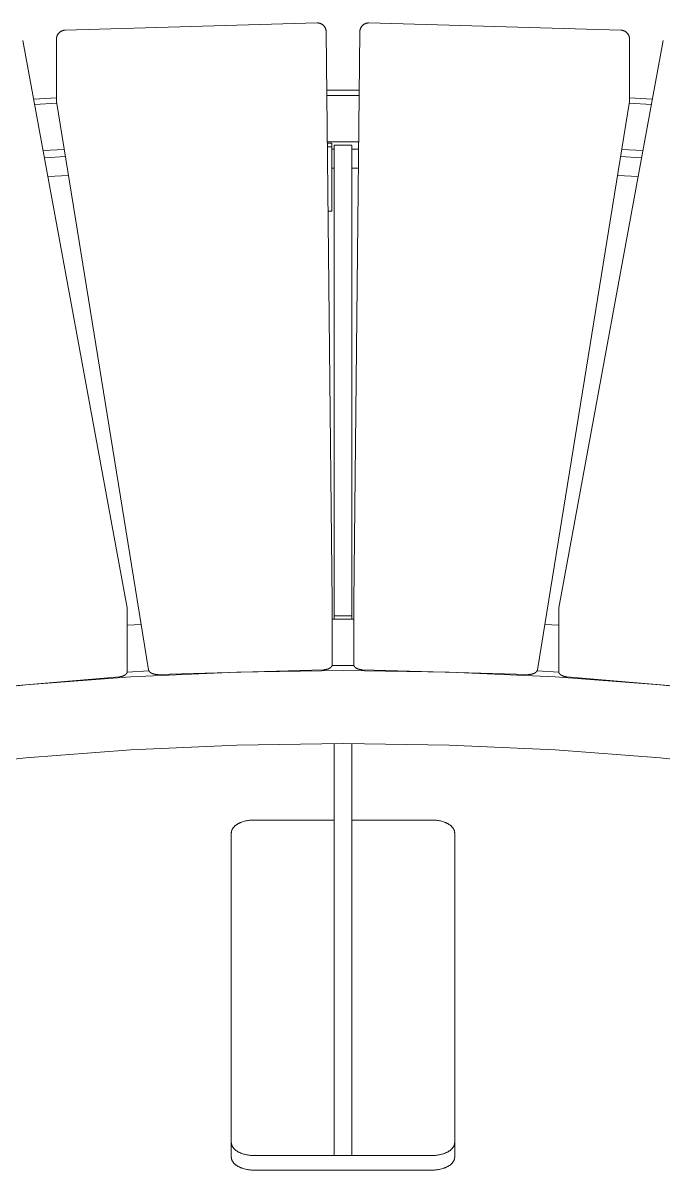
# Model space of a CAD drawing. Header units: millimetres. Extents: x -111 to 4919, y -143 to 3304.
# Drawn here: x 3600 to 3887, y 1654 to 2167 of the extents above; entities that cross this region are included whole.
import ezdxf

# ---------------------------------------------------------------- set-up
doc = ezdxf.new("R2010")
doc.units = ezdxf.units.MM
doc.layers.add('ZANO_R', color=7, linetype='Continuous', lineweight=0)

msp = doc.modelspace()

# ---------------------------------------------------------------- linework, layer by layer
at = {"layer": 'ZANO_R'}
for p, q in [((3618.97, 2163.94), (3731.76, 2167.18)), ((3731.76, 2167.18), (3731.9, 2167.18)), ((3731.9, 2167.18), (3732.04, 2167.18)), ((3732.04, 2167.18), (3732.18, 2167.17)), ((3732.18, 2167.17), (3732.31, 2167.16)), ((3732.31, 2167.16), (3732.45, 2167.14)), ((3732.45, 2167.14), (3732.59, 2167.12)), ((3732.59, 2167.12), (3732.72, 2167.09)), ((3732.72, 2167.09), (3732.86, 2167.06)), ((3732.86, 2167.06), (3732.99, 2167.03)), ((3732.99, 2167.03), (3733.12, 2166.99)), ((3733.12, 2166.99), (3733.25, 2166.94)), ((3733.25, 2166.94), (3733.38, 2166.89)), ((3733.38, 2166.89), (3733.5, 2166.84)), ((3733.5, 2166.84), (3733.63, 2166.78)), ((3733.63, 2166.78), (3733.75, 2166.72)), ((3733.75, 2166.72), (3733.87, 2166.65)), ((3752.93, 2166.65), (3753.05, 2166.72)), ((3753.05, 2166.72), (3753.17, 2166.78)), ((3753.17, 2166.78), (3753.29, 2166.84)), ((3753.29, 2166.84), (3753.42, 2166.89)), ((3753.42, 2166.89), (3753.55, 2166.94)), ((3753.55, 2166.94), (3753.68, 2166.99)), ((3753.68, 2166.99), (3753.81, 2167.03)), ((3753.81, 2167.03), (3753.94, 2167.06)), ((3753.94, 2167.06), (3754.08, 2167.09)), ((3754.08, 2167.09), (3754.21, 2167.12)), ((3754.21, 2167.12), (3754.35, 2167.14)), ((3754.35, 2167.14), (3754.49, 2167.16)), ((3754.49, 2167.16), (3754.62, 2167.17)), ((3754.62, 2167.17), (3754.76, 2167.18)), ((3754.76, 2167.18), (3754.9, 2167.18)), ((3754.9, 2167.18), (3755.03, 2167.18)), ((3755.03, 2167.18), (3867.83, 2163.94)), ((3615.41, 2161.54), (3615.47, 2161.66)), ((3615.47, 2161.66), (3615.53, 2161.79)), ((3615.53, 2161.79), (3615.6, 2161.91)), ((3615.6, 2161.91), (3615.67, 2162.03)), ((3615.67, 2162.03), (3615.74, 2162.14)), ((3615.74, 2162.14), (3615.82, 2162.25)), ((3615.82, 2162.25), (3615.9, 2162.36)), ((3615.9, 2162.36), (3615.98, 2162.47)), ((3615.98, 2162.47), (3616.07, 2162.58)), ((3616.07, 2162.58), (3616.16, 2162.68)), ((3616.16, 2162.68), (3616.26, 2162.78)), ((3616.26, 2162.78), (3616.36, 2162.87)), ((3616.36, 2162.87), (3616.46, 2162.96)), ((3616.46, 2162.96), (3616.57, 2163.05)), ((3616.57, 2163.05), (3616.67, 2163.14)), ((3616.67, 2163.14), (3616.79, 2163.22)), ((3616.79, 2163.22), (3616.9, 2163.29)), ((3616.9, 2163.29), (3617.01, 2163.37)), ((3617.01, 2163.37), (3617.13, 2163.43)), ((3617.13, 2163.43), (3617.25, 2163.5)), ((3617.25, 2163.5), (3617.38, 2163.56)), ((3617.38, 2163.56), (3617.5, 2163.62)), ((3617.5, 2163.62), (3617.63, 2163.67)), ((3617.63, 2163.67), (3617.76, 2163.72)), ((3617.76, 2163.72), (3617.89, 2163.76)), ((3617.89, 2163.76), (3618.02, 2163.8)), ((3618.02, 2163.8), (3618.15, 2163.83)), ((3618.15, 2163.83), (3618.29, 2163.86)), ((3618.29, 2163.86), (3618.42, 2163.89)), ((3618.42, 2163.89), (3618.56, 2163.91)), ((3618.56, 2163.91), (3618.69, 2163.92)), ((3618.69, 2163.92), (3618.83, 2163.93)), ((3618.83, 2163.93), (3618.97, 2163.94)), ((3733.87, 2166.65), (3733.99, 2166.58)), ((3733.99, 2166.58), (3734.11, 2166.51)), ((3734.11, 2166.51), (3734.22, 2166.43)), ((3734.22, 2166.43), (3734.33, 2166.34)), ((3734.33, 2166.34), (3734.44, 2166.26)), ((3734.44, 2166.26), (3734.54, 2166.17)), ((3734.54, 2166.17), (3734.64, 2166.08)), ((3734.64, 2166.08), (3734.74, 2165.98)), ((3734.74, 2165.98), (3734.83, 2165.88)), ((3734.83, 2165.88), (3734.93, 2165.78)), ((3734.93, 2165.78), (3735.01, 2165.67)), ((3735.01, 2165.67), (3735.1, 2165.56)), ((3735.1, 2165.56), (3735.18, 2165.45)), ((3735.18, 2165.45), (3735.25, 2165.33)), ((3735.25, 2165.33), (3735.32, 2165.22)), ((3735.32, 2165.22), (3735.39, 2165.1)), ((3735.39, 2165.1), (3735.46, 2164.97)), ((3735.46, 2164.97), (3735.52, 2164.85)), ((3735.52, 2164.85), (3735.57, 2164.72)), ((3735.57, 2164.72), (3735.62, 2164.6)), ((3735.62, 2164.6), (3735.67, 2164.47)), ((3735.67, 2164.47), (3735.71, 2164.34)), ((3735.71, 2164.34), (3735.75, 2164.2)), ((3735.75, 2164.2), (3735.78, 2164.07)), ((3735.78, 2164.07), (3735.81, 2163.93)), ((3735.81, 2163.93), (3735.83, 2163.8)), ((3735.83, 2163.8), (3735.85, 2163.66)), ((3735.85, 2163.66), (3735.86, 2163.53)), ((3735.86, 2163.53), (3735.87, 2163.43)), ((3735.87, 2163.43), (3735.88, 2163.33)), ((3735.88, 2163.33), (3735.88, 2163.22)), ((3735.88, 2163.22), (3738.58, 1907.8)), ((3748.22, 1907.8), (3750.92, 2163.22)), ((3750.92, 2163.33), (3750.93, 2163.43)), ((3750.92, 2163.22), (3750.92, 2163.33)), ((3750.93, 2163.53), (3750.95, 2163.66)), ((3750.93, 2163.43), (3750.93, 2163.53)), ((3750.95, 2163.66), (3750.97, 2163.8)), ((3750.97, 2163.8), (3750.99, 2163.93)), ((3750.99, 2163.93), (3751.02, 2164.07)), ((3751.02, 2164.07), (3751.05, 2164.2)), ((3751.05, 2164.2), (3751.09, 2164.34)), ((3751.09, 2164.34), (3751.13, 2164.47)), ((3751.13, 2164.47), (3751.18, 2164.6)), ((3751.18, 2164.6), (3751.23, 2164.72)), ((3751.23, 2164.72), (3751.28, 2164.85)), ((3751.28, 2164.85), (3751.34, 2164.97)), ((3751.34, 2164.97), (3751.41, 2165.1)), ((3751.41, 2165.1), (3751.48, 2165.22)), ((3751.48, 2165.22), (3751.55, 2165.33)), ((3751.55, 2165.33), (3751.62, 2165.45)), ((3751.62, 2165.45), (3751.7, 2165.56)), ((3751.7, 2165.56), (3751.79, 2165.67)), ((3751.79, 2165.67), (3751.87, 2165.78)), ((3751.87, 2165.78), (3751.96, 2165.88)), ((3751.96, 2165.88), (3752.06, 2165.98)), ((3752.06, 2165.98), (3752.16, 2166.08)), ((3752.16, 2166.08), (3752.26, 2166.17)), ((3752.26, 2166.17), (3752.36, 2166.26)), ((3752.36, 2166.26), (3752.47, 2166.34)), ((3752.47, 2166.34), (3752.58, 2166.43)), ((3752.58, 2166.43), (3752.69, 2166.51)), ((3752.69, 2166.51), (3752.81, 2166.58)), ((3752.81, 2166.58), (3752.93, 2166.65)), ((3867.83, 2163.94), (3867.97, 2163.93)), ((3867.97, 2163.93), (3868.11, 2163.92)), ((3868.11, 2163.92), (3868.24, 2163.91)), ((3868.24, 2163.91), (3868.38, 2163.89)), ((3868.38, 2163.89), (3868.51, 2163.86)), ((3868.51, 2163.86), (3868.65, 2163.83)), ((3868.65, 2163.83), (3868.78, 2163.8)), ((3868.78, 2163.8), (3868.91, 2163.76)), ((3868.91, 2163.76), (3869.04, 2163.72)), ((3869.04, 2163.72), (3869.17, 2163.67)), ((3869.17, 2163.67), (3869.3, 2163.62)), ((3869.3, 2163.62), (3869.42, 2163.56)), ((3869.42, 2163.56), (3869.54, 2163.5)), ((3869.54, 2163.5), (3869.67, 2163.43)), ((3869.67, 2163.43), (3869.78, 2163.37)), ((3869.78, 2163.37), (3869.9, 2163.29)), ((3869.9, 2163.29), (3870.01, 2163.22)), ((3870.01, 2163.22), (3870.12, 2163.14)), ((3870.12, 2163.14), (3870.23, 2163.05)), ((3870.23, 2163.05), (3870.34, 2162.96)), ((3870.34, 2162.96), (3870.44, 2162.87)), ((3870.44, 2162.87), (3870.54, 2162.78)), ((3870.54, 2162.78), (3870.63, 2162.68)), ((3870.63, 2162.68), (3870.73, 2162.58)), ((3870.73, 2162.58), (3870.81, 2162.47)), ((3870.81, 2162.47), (3870.9, 2162.36)), ((3870.9, 2162.36), (3870.98, 2162.25)), ((3870.98, 2162.25), (3871.06, 2162.14)), ((3871.06, 2162.14), (3871.13, 2162.03)), ((3871.13, 2162.03), (3871.2, 2161.91)), ((3871.2, 2161.91), (3871.27, 2161.79)), ((3871.27, 2161.79), (3871.33, 2161.66)), ((3871.33, 2161.66), (3871.38, 2161.54)), ((3600.09, 2159.34), (3646.72, 1905.33)), ((3615.08, 2160.08), (3615.09, 2160.21)), ((3615.08, 2159.94), (3615.08, 2160.08)), ((3615.08, 2132.18), (3615.08, 2159.94)), ((3615.09, 2160.21), (3615.1, 2160.35)), ((3615.1, 2160.35), (3615.12, 2160.49)), ((3615.12, 2160.49), (3615.14, 2160.62)), ((3615.14, 2160.62), (3615.17, 2160.76)), ((3615.17, 2160.76), (3615.2, 2160.89)), ((3615.2, 2160.89), (3615.23, 2161.02)), ((3615.23, 2161.02), (3615.27, 2161.15)), ((3615.27, 2161.15), (3615.31, 2161.28)), ((3615.31, 2161.28), (3615.36, 2161.41)), ((3615.36, 2161.41), (3615.41, 2161.54)), ((3840.08, 1905.33), (3886.71, 2159.34)), ((3871.38, 2161.54), (3871.44, 2161.41)), ((3871.44, 2161.41), (3871.49, 2161.28)), ((3871.49, 2161.28), (3871.53, 2161.15)), ((3871.53, 2161.15), (3871.57, 2161.02)), ((3871.57, 2161.02), (3871.6, 2160.89)), ((3871.6, 2160.89), (3871.63, 2160.76)), ((3871.63, 2160.76), (3871.66, 2160.62)), ((3871.66, 2160.62), (3871.68, 2160.49)), ((3871.68, 2160.49), (3871.7, 2160.35)), ((3871.7, 2160.35), (3871.71, 2160.21)), ((3871.71, 2160.21), (3871.72, 2160.08)), ((3871.72, 2160.08), (3871.72, 2159.94)), ((3871.72, 2159.94), (3871.72, 2132.18)), ((3736.16, 2137.07), (3750.64, 2137.07)), ((3604.92, 2133.03), (3615.08, 2133.61)), ((3605.34, 2130.74), (3615.21, 2131.3)), ((3615.08, 2132.14), (3615.08, 2132.18)), ((3615.08, 2132.1), (3615.08, 2132.14)), ((3615.09, 2132.06), (3615.08, 2132.1)), ((3615.09, 2132.06), (3615.09, 2132.03)), ((3615.09, 2132.03), (3615.09, 2132)), ((3615.09, 2132), (3615.1, 2131.96)), ((3656.35, 1877.65), (3615.1, 2131.96)), ((3736.18, 2134.77), (3750.62, 2134.77)), ((3871.7, 2131.96), (3830.45, 1877.65)), ((3871.59, 2131.3), (3881.46, 2130.74)), ((3871.71, 2132.01), (3871.7, 2131.96)), ((3871.72, 2132.09), (3871.71, 2132.05)), ((3871.71, 2132.05), (3871.71, 2132.01)), ((3871.72, 2133.61), (3881.88, 2133.03)), ((3871.72, 2132.18), (3871.72, 2132.14)), ((3871.72, 2132.14), (3871.72, 2132.09)), ((3609.13, 2110.07), (3618.56, 2110.6)), ((3736.4, 2113.98), (3750.4, 2113.98)), ((3736.41, 2113.41), (3738.4, 2113.41)), ((3738.4, 2111.68), (3736.42, 2111.68)), ((3738.4, 2111.68), (3738.4, 2113.41)), ((3738.4, 2087.18), (3738.4, 2111.68)), ((3738.4, 2110.72), (3739.4, 2110.72)), ((3739.4, 2112.54), (3747.4, 2112.54)), ((3739.4, 1901.81), (3739.4, 2112.54)), ((3747.4, 1901.81), (3747.4, 2112.54)), ((3747.4, 2110.72), (3750.36, 2110.71)), ((3868.24, 2110.6), (3877.67, 2110.07)), ((3609.73, 2106.84), (3619.09, 2107.36)), ((3867.71, 2107.36), (3877.07, 2106.84)), ((3739.4, 2102.11), (3738.4, 2102.11)), ((3750.27, 2102.11), (3747.4, 2102.11)), ((3620.46, 2098.92), (3611.27, 2098.42)), ((3875.53, 2098.42), (3866.34, 2098.92)), ((3738.4, 2084.14), (3738.4, 2087.18)), ((3738.4, 2082.96), (3736.73, 2082.96)), ((3738.4, 2083.24), (3738.4, 2084.14)), ((3738.4, 2083.02), (3738.4, 2083.24)), ((3738.4, 2082.97), (3738.4, 2083.02)), ((3738.4, 2082.96), (3738.4, 2082.97)), ((3738.4, 2082.96), (3738.4, 2082.96)), ((3738.4, 2082.96), (3738.4, 2082.96)), ((3738.4, 2082.96), (3738.4, 2082.96)), ((3738.4, 2082.96), (3738.4, 2082.96)), ((3646.72, 1905.33), (3646.74, 1905.21)), ((3646.74, 1905.21), (3646.75, 1905.09)), ((3646.75, 1905.09), (3646.77, 1904.97)), ((3646.77, 1904.97), (3646.78, 1904.85)), ((3646.78, 1904.85), (3646.78, 1904.73)), ((3738.58, 1907.8), (3738.58, 1907.76)), ((3738.58, 1907.76), (3738.58, 1879.99)), ((3748.22, 1907.76), (3748.22, 1907.8)), ((3748.22, 1879.99), (3748.22, 1907.76)), ((3840.02, 1904.61), (3840.08, 1905.33)), ((3646.78, 1904.73), (3646.78, 1904.61)), ((3646.78, 1904.61), (3646.78, 1876.85)), ((3748.22, 1900.36), (3738.58, 1900.36)), ((3747.4, 1901.81), (3739.4, 1901.81)), ((3739.4, 1900.37), (3739.4, 1901.81)), ((3747.4, 1900.37), (3747.4, 1901.81)), ((3840.02, 1876.85), (3840.02, 1904.61)), ((3653.06, 1897.91), (3646.78, 1897.56)), ((3840.02, 1897.56), (3833.74, 1897.91)), ((3738.32, 1879.17), (3738.35, 1879.22)), ((3738.35, 1879.22), (3738.38, 1879.27)), ((3738.38, 1879.27), (3738.41, 1879.32)), ((3738.41, 1879.32), (3738.42, 1879.35)), ((3738.42, 1879.35), (3738.44, 1879.38)), ((3738.44, 1879.38), (3738.45, 1879.4)), ((3738.45, 1879.4), (3738.46, 1879.43)), ((3738.46, 1879.43), (3738.47, 1879.45)), ((3738.47, 1879.45), (3738.48, 1879.48)), ((3738.48, 1879.48), (3738.49, 1879.51)), ((3738.49, 1879.51), (3738.5, 1879.53)), ((3738.5, 1879.53), (3738.51, 1879.56)), ((3738.51, 1879.56), (3738.52, 1879.59)), ((3738.52, 1879.59), (3738.53, 1879.61)), ((3738.52, 1879.58), (3748.28, 1879.58)), ((3738.53, 1879.64), (3738.54, 1879.66)), ((3738.53, 1879.61), (3738.53, 1879.64)), ((3738.54, 1879.66), (3738.55, 1879.69)), ((3738.55, 1879.71), (3738.56, 1879.74)), ((3738.55, 1879.69), (3738.55, 1879.71)), ((3738.56, 1879.77), (3738.57, 1879.79)), ((3738.56, 1879.74), (3738.56, 1879.77)), ((3738.57, 1879.84), (3738.58, 1879.87)), ((3738.57, 1879.82), (3738.57, 1879.84)), ((3738.57, 1879.79), (3738.57, 1879.82)), ((3738.58, 1879.97), (3738.58, 1879.99)), ((3738.58, 1879.94), (3738.58, 1879.97)), ((3738.58, 1879.92), (3738.58, 1879.94)), ((3738.58, 1879.89), (3738.58, 1879.92)), ((3738.58, 1879.87), (3738.58, 1879.89)), ((3748.22, 1879.99), (3748.22, 1879.97)), ((3748.22, 1879.97), (3748.22, 1879.94)), ((3748.22, 1879.94), (3748.22, 1879.92)), ((3748.22, 1879.92), (3748.22, 1879.89)), ((3748.22, 1879.89), (3748.22, 1879.87)), ((3748.22, 1879.87), (3748.23, 1879.84)), ((3748.23, 1879.84), (3748.23, 1879.82)), ((3748.23, 1879.82), (3748.23, 1879.79)), ((3748.23, 1879.79), (3748.24, 1879.77)), ((3748.24, 1879.77), (3748.24, 1879.74)), ((3748.24, 1879.74), (3748.25, 1879.71)), ((3748.25, 1879.71), (3748.25, 1879.69)), ((3748.25, 1879.69), (3748.26, 1879.66)), ((3748.26, 1879.66), (3748.27, 1879.64)), ((3748.27, 1879.64), (3748.27, 1879.61)), ((3748.27, 1879.61), (3748.28, 1879.59)), ((3748.28, 1879.59), (3748.29, 1879.56)), ((3748.29, 1879.56), (3748.3, 1879.53)), ((3748.3, 1879.53), (3748.31, 1879.51)), ((3748.31, 1879.51), (3748.32, 1879.48)), ((3748.32, 1879.48), (3748.33, 1879.45)), ((3748.33, 1879.45), (3748.34, 1879.43)), ((3748.34, 1879.43), (3748.35, 1879.4)), ((3748.35, 1879.4), (3748.36, 1879.38)), ((3748.36, 1879.38), (3748.38, 1879.35)), ((3748.38, 1879.35), (3748.39, 1879.32)), ((3748.39, 1879.32), (3748.42, 1879.27)), ((3748.42, 1879.27), (3748.45, 1879.22)), ((3748.45, 1879.22), (3748.48, 1879.17)), ((3643.38, 1874.57), (3569.86, 1868.18)), ((3601.35, 1870.91), (3648.39, 1874.44)), ((3643.38, 1874.57), (3643.54, 1874.58)), ((3643.54, 1874.58), (3643.7, 1874.6)), ((3643.7, 1874.6), (3643.86, 1874.62)), ((3643.86, 1874.62), (3644.02, 1874.65)), ((3644.02, 1874.65), (3644.18, 1874.69)), ((3644.18, 1874.69), (3644.34, 1874.72)), ((3644.34, 1874.72), (3644.5, 1874.76)), ((3644.5, 1874.76), (3644.66, 1874.81)), ((3644.66, 1874.81), (3644.81, 1874.86)), ((3644.81, 1874.86), (3644.97, 1874.91)), ((3644.97, 1874.91), (3645.12, 1874.97)), ((3645.12, 1874.97), (3645.26, 1875.04)), ((3645.26, 1875.04), (3645.33, 1875.07)), ((3645.33, 1875.07), (3645.4, 1875.1)), ((3645.4, 1875.1), (3645.47, 1875.14)), ((3645.47, 1875.14), (3645.54, 1875.18)), ((3645.54, 1875.18), (3645.61, 1875.21)), ((3645.61, 1875.21), (3645.67, 1875.25)), ((3645.67, 1875.25), (3645.73, 1875.29)), ((3645.73, 1875.29), (3645.8, 1875.33)), ((3645.8, 1875.33), (3645.86, 1875.37)), ((3645.86, 1875.37), (3645.92, 1875.41)), ((3645.92, 1875.41), (3645.97, 1875.45)), ((3645.97, 1875.45), (3646.03, 1875.5)), ((3646.03, 1875.5), (3646.08, 1875.54)), ((3646.08, 1875.54), (3646.13, 1875.59)), ((3646.13, 1875.59), (3646.18, 1875.63)), ((3646.18, 1875.63), (3646.23, 1875.68)), ((3646.23, 1875.68), (3646.28, 1875.72)), ((3646.28, 1875.72), (3646.32, 1875.77)), ((3646.32, 1875.77), (3646.36, 1875.82)), ((3646.36, 1875.82), (3646.4, 1875.86)), ((3646.4, 1875.86), (3646.44, 1875.91)), ((3646.44, 1875.91), (3646.48, 1875.96)), ((3646.48, 1875.96), (3646.51, 1876.01)), ((3646.51, 1876.01), (3646.54, 1876.06)), ((3646.54, 1876.06), (3646.57, 1876.11)), ((3646.57, 1876.11), (3646.6, 1876.16)), ((3646.6, 1876.16), (3646.63, 1876.21)), ((3646.63, 1876.21), (3646.65, 1876.26)), ((3646.65, 1876.26), (3646.67, 1876.31)), ((3646.67, 1876.31), (3646.69, 1876.36)), ((3646.69, 1876.36), (3646.7, 1876.38)), ((3646.7, 1876.38), (3646.71, 1876.41)), ((3646.71, 1876.41), (3646.72, 1876.43)), ((3646.72, 1876.43), (3646.73, 1876.46)), ((3646.73, 1876.48), (3646.74, 1876.51)), ((3646.73, 1876.46), (3646.73, 1876.48)), ((3646.74, 1876.51), (3646.75, 1876.53)), ((3646.75, 1876.56), (3646.76, 1876.58)), ((3646.75, 1876.53), (3646.75, 1876.56)), ((3646.76, 1876.61), (3646.77, 1876.63)), ((3646.76, 1876.58), (3646.76, 1876.61)), ((3646.77, 1876.66), (3656.49, 1877.22)), ((3646.77, 1876.68), (3646.78, 1876.7)), ((3646.77, 1876.65), (3646.77, 1876.68)), ((3646.77, 1876.63), (3646.77, 1876.65)), ((3646.78, 1876.83), (3646.78, 1876.85)), ((3646.78, 1876.8), (3646.78, 1876.83)), ((3646.78, 1876.78), (3646.78, 1876.8)), ((3646.78, 1876.75), (3646.78, 1876.78)), ((3646.78, 1876.73), (3646.78, 1876.75)), ((3646.78, 1876.7), (3646.78, 1876.73)), ((3648.39, 1874.44), (3695.8, 1876.57)), ((3656.35, 1877.65), (3656.35, 1877.62)), ((3656.35, 1877.62), (3656.36, 1877.6)), ((3656.36, 1877.6), (3656.36, 1877.57)), ((3656.36, 1877.57), (3656.37, 1877.55)), ((3656.37, 1877.55), (3656.38, 1877.52)), ((3656.38, 1877.52), (3656.38, 1877.49)), ((3656.38, 1877.49), (3656.39, 1877.47)), ((3656.39, 1877.47), (3656.4, 1877.44)), ((3656.4, 1877.44), (3656.41, 1877.42)), ((3656.41, 1877.42), (3656.41, 1877.39)), ((3656.41, 1877.39), (3656.42, 1877.37)), ((3656.42, 1877.37), (3656.43, 1877.34)), ((3656.43, 1877.34), (3656.44, 1877.32)), ((3656.44, 1877.32), (3656.46, 1877.29)), ((3656.46, 1877.29), (3656.47, 1877.27)), ((3656.47, 1877.27), (3656.48, 1877.24)), ((3656.48, 1877.24), (3656.5, 1877.19)), ((3656.5, 1877.19), (3656.53, 1877.14)), ((3656.53, 1877.14), (3656.56, 1877.09)), ((3656.56, 1877.09), (3656.6, 1877.04)), ((3656.6, 1877.04), (3656.63, 1876.98)), ((3656.63, 1876.98), (3656.67, 1876.93)), ((3656.67, 1876.93), (3656.71, 1876.88)), ((3656.71, 1876.88), (3656.75, 1876.83)), ((3656.75, 1876.83), (3656.79, 1876.78)), ((3656.79, 1876.78), (3656.84, 1876.73)), ((3656.84, 1876.73), (3656.89, 1876.69)), ((3656.89, 1876.69), (3656.94, 1876.64)), ((3656.94, 1876.64), (3656.99, 1876.59)), ((3656.99, 1876.59), (3657.05, 1876.54)), ((3657.05, 1876.54), (3657.1, 1876.5)), ((3657.1, 1876.5), (3657.16, 1876.45)), ((3657.16, 1876.45), (3657.23, 1876.41)), ((3657.23, 1876.41), (3657.29, 1876.36)), ((3657.29, 1876.36), (3657.36, 1876.32)), ((3657.36, 1876.32), (3657.42, 1876.27)), ((3657.42, 1876.27), (3657.49, 1876.23)), ((3657.49, 1876.23), (3657.56, 1876.19)), ((3657.56, 1876.19), (3657.64, 1876.15)), ((3657.64, 1876.15), (3657.71, 1876.11)), ((3657.71, 1876.11), (3657.79, 1876.08)), ((3657.79, 1876.08), (3657.87, 1876.04)), ((3657.87, 1876.04), (3657.95, 1876.01)), ((3657.95, 1876.01), (3658.03, 1875.97)), ((3658.03, 1875.97), (3658.11, 1875.94)), ((3658.11, 1875.94), (3658.2, 1875.91)), ((3658.2, 1875.91), (3658.37, 1875.85)), ((3658.37, 1875.85), (3658.54, 1875.8)), ((3658.54, 1875.8), (3658.72, 1875.75)), ((3658.72, 1875.75), (3658.9, 1875.7)), ((3658.9, 1875.7), (3659.08, 1875.67)), ((3659.08, 1875.67), (3659.27, 1875.63)), ((3659.27, 1875.63), (3659.45, 1875.61)), ((3659.45, 1875.61), (3659.63, 1875.59)), ((3659.63, 1875.59), (3659.82, 1875.57)), ((3659.82, 1875.57), (3660, 1875.56)), ((3660, 1875.56), (3660.18, 1875.55)), ((3660.18, 1875.55), (3660.36, 1875.55)), ((3660.36, 1875.55), (3660.53, 1875.55)), ((3734.78, 1877.69), (3660.53, 1875.55)), ((3695.8, 1876.57), (3743.4, 1877.28)), ((3734.78, 1877.69), (3734.95, 1877.7)), ((3734.95, 1877.7), (3735.13, 1877.71)), ((3735.13, 1877.71), (3735.31, 1877.72)), ((3735.31, 1877.72), (3735.48, 1877.74)), ((3735.48, 1877.74), (3735.66, 1877.77)), ((3735.66, 1877.77), (3735.84, 1877.8)), ((3735.84, 1877.8), (3736.02, 1877.84)), ((3736.02, 1877.84), (3736.2, 1877.88)), ((3736.2, 1877.88), (3736.37, 1877.93)), ((3736.37, 1877.93), (3736.54, 1877.98)), ((3736.54, 1877.98), (3736.71, 1878.04)), ((3736.71, 1878.04), (3736.79, 1878.07)), ((3736.79, 1878.07), (3736.88, 1878.1)), ((3736.88, 1878.1), (3736.96, 1878.14)), ((3736.96, 1878.14), (3737.03, 1878.17)), ((3737.03, 1878.17), (3737.11, 1878.21)), ((3737.11, 1878.21), (3737.19, 1878.24)), ((3737.19, 1878.24), (3737.26, 1878.28)), ((3737.26, 1878.28), (3737.34, 1878.32)), ((3737.34, 1878.32), (3737.41, 1878.36)), ((3737.41, 1878.36), (3737.48, 1878.4)), ((3737.48, 1878.4), (3737.55, 1878.44)), ((3737.55, 1878.44), (3737.61, 1878.49)), ((3737.61, 1878.49), (3737.68, 1878.53)), ((3737.68, 1878.53), (3737.74, 1878.58)), ((3737.74, 1878.58), (3737.8, 1878.62)), ((3737.8, 1878.62), (3737.86, 1878.67)), ((3737.86, 1878.67), (3737.91, 1878.72)), ((3737.91, 1878.72), (3737.97, 1878.76)), ((3737.97, 1878.76), (3738.02, 1878.81)), ((3738.02, 1878.81), (3738.07, 1878.86)), ((3738.07, 1878.86), (3738.12, 1878.91)), ((3738.12, 1878.91), (3738.16, 1878.96)), ((3738.16, 1878.96), (3738.2, 1879.01)), ((3738.2, 1879.01), (3738.24, 1879.06)), ((3738.24, 1879.06), (3738.28, 1879.12)), ((3738.28, 1879.12), (3738.32, 1879.17)), ((3743.4, 1877.28), (3791, 1876.57)), ((3748.48, 1879.17), (3748.52, 1879.12)), ((3748.52, 1879.12), (3748.56, 1879.06)), ((3748.56, 1879.06), (3748.6, 1879.01)), ((3748.6, 1879.01), (3748.64, 1878.96)), ((3748.64, 1878.96), (3748.68, 1878.91)), ((3748.68, 1878.91), (3748.73, 1878.86)), ((3748.73, 1878.86), (3748.78, 1878.81)), ((3748.78, 1878.81), (3748.83, 1878.76)), ((3748.83, 1878.76), (3748.89, 1878.72)), ((3748.89, 1878.72), (3748.94, 1878.67)), ((3748.94, 1878.67), (3749, 1878.62)), ((3749, 1878.62), (3749.06, 1878.58)), ((3749.06, 1878.58), (3749.12, 1878.53)), ((3749.12, 1878.53), (3749.19, 1878.49)), ((3749.19, 1878.49), (3749.25, 1878.44)), ((3749.25, 1878.44), (3749.32, 1878.4)), ((3749.32, 1878.4), (3749.39, 1878.36)), ((3749.39, 1878.36), (3749.46, 1878.32)), ((3749.46, 1878.32), (3749.54, 1878.28)), ((3749.54, 1878.28), (3749.61, 1878.24)), ((3749.61, 1878.24), (3749.69, 1878.21)), ((3749.69, 1878.21), (3749.76, 1878.17)), ((3749.76, 1878.17), (3749.84, 1878.14)), ((3749.84, 1878.14), (3749.92, 1878.1)), ((3749.92, 1878.1), (3750.01, 1878.07)), ((3750.01, 1878.07), (3750.09, 1878.04)), ((3750.09, 1878.04), (3750.26, 1877.98)), ((3750.26, 1877.98), (3750.43, 1877.93)), ((3750.43, 1877.93), (3750.6, 1877.88)), ((3750.6, 1877.88), (3750.78, 1877.84)), ((3750.78, 1877.84), (3750.96, 1877.8)), ((3750.96, 1877.8), (3751.14, 1877.77)), ((3751.14, 1877.77), (3751.31, 1877.74)), ((3751.31, 1877.74), (3751.49, 1877.72)), ((3751.49, 1877.72), (3751.67, 1877.71)), ((3751.67, 1877.71), (3751.85, 1877.7)), ((3751.85, 1877.7), (3752.02, 1877.69)), ((3826.27, 1875.55), (3752.02, 1877.69)), ((3791, 1876.57), (3838.41, 1874.44)), ((3826.27, 1875.55), (3826.44, 1875.55)), ((3826.44, 1875.55), (3826.62, 1875.55)), ((3826.62, 1875.55), (3826.8, 1875.56)), ((3826.8, 1875.56), (3826.98, 1875.57)), ((3826.98, 1875.57), (3827.16, 1875.59)), ((3827.16, 1875.59), (3827.35, 1875.61)), ((3827.35, 1875.61), (3827.53, 1875.63)), ((3827.53, 1875.63), (3827.72, 1875.67)), ((3827.72, 1875.67), (3827.9, 1875.7)), ((3827.9, 1875.7), (3828.08, 1875.75)), ((3828.08, 1875.75), (3828.26, 1875.8)), ((3828.26, 1875.8), (3828.43, 1875.85)), ((3828.43, 1875.85), (3828.6, 1875.91)), ((3828.6, 1875.91), (3828.69, 1875.94)), ((3828.69, 1875.94), (3828.77, 1875.97)), ((3828.77, 1875.97), (3828.85, 1876.01)), ((3828.85, 1876.01), (3828.93, 1876.04)), ((3828.93, 1876.04), (3829.01, 1876.08)), ((3829.01, 1876.08), (3829.09, 1876.11)), ((3829.09, 1876.11), (3829.16, 1876.15)), ((3829.16, 1876.15), (3829.23, 1876.19)), ((3829.23, 1876.19), (3829.31, 1876.23)), ((3829.31, 1876.23), (3829.38, 1876.27)), ((3829.38, 1876.27), (3829.44, 1876.32)), ((3829.44, 1876.32), (3829.51, 1876.36)), ((3829.51, 1876.36), (3829.57, 1876.41)), ((3829.57, 1876.41), (3829.63, 1876.45)), ((3829.63, 1876.45), (3829.69, 1876.5)), ((3829.69, 1876.5), (3829.75, 1876.54)), ((3829.75, 1876.54), (3829.81, 1876.59)), ((3829.81, 1876.59), (3829.86, 1876.64)), ((3829.86, 1876.64), (3829.91, 1876.69)), ((3829.91, 1876.69), (3829.96, 1876.73)), ((3829.96, 1876.73), (3830.01, 1876.78)), ((3830.01, 1876.78), (3830.05, 1876.83)), ((3830.05, 1876.83), (3830.09, 1876.88)), ((3830.09, 1876.88), (3830.13, 1876.93)), ((3830.13, 1876.93), (3830.17, 1876.98)), ((3830.17, 1876.98), (3830.2, 1877.04)), ((3830.2, 1877.04), (3830.24, 1877.09)), ((3830.24, 1877.09), (3830.27, 1877.14)), ((3830.27, 1877.14), (3830.29, 1877.19)), ((3830.29, 1877.19), (3830.32, 1877.24)), ((3830.31, 1877.22), (3840.03, 1876.66)), ((3830.32, 1877.24), (3830.33, 1877.27)), ((3830.33, 1877.27), (3830.34, 1877.29)), ((3830.34, 1877.29), (3830.35, 1877.32)), ((3830.35, 1877.32), (3830.36, 1877.34)), ((3830.36, 1877.34), (3830.37, 1877.37)), ((3830.37, 1877.37), (3830.38, 1877.39)), ((3830.38, 1877.39), (3830.39, 1877.42)), ((3830.39, 1877.42), (3830.4, 1877.44)), ((3830.4, 1877.44), (3830.41, 1877.47)), ((3830.41, 1877.47), (3830.42, 1877.49)), ((3830.42, 1877.52), (3830.43, 1877.55)), ((3830.42, 1877.49), (3830.42, 1877.52)), ((3830.43, 1877.55), (3830.44, 1877.57)), ((3830.44, 1877.6), (3830.45, 1877.62)), ((3830.44, 1877.57), (3830.44, 1877.6)), ((3830.45, 1877.62), (3830.45, 1877.65)), ((3838.41, 1874.44), (3885.45, 1870.91)), ((3840.02, 1876.85), (3840.02, 1876.83)), ((3840.02, 1876.83), (3840.02, 1876.8)), ((3840.02, 1876.8), (3840.02, 1876.78)), ((3840.02, 1876.78), (3840.02, 1876.75)), ((3840.02, 1876.75), (3840.02, 1876.73)), ((3840.02, 1876.73), (3840.02, 1876.7)), ((3840.02, 1876.7), (3840.03, 1876.68)), ((3840.03, 1876.68), (3840.03, 1876.65)), ((3840.03, 1876.65), (3840.03, 1876.63)), ((3840.03, 1876.63), (3840.04, 1876.61)), ((3840.04, 1876.61), (3840.04, 1876.58)), ((3840.04, 1876.58), (3840.05, 1876.56)), ((3840.05, 1876.56), (3840.05, 1876.53)), ((3840.05, 1876.53), (3840.06, 1876.51)), ((3840.06, 1876.51), (3840.07, 1876.48)), ((3840.07, 1876.48), (3840.07, 1876.46)), ((3840.07, 1876.46), (3840.08, 1876.43)), ((3840.08, 1876.43), (3840.09, 1876.41)), ((3840.09, 1876.41), (3840.1, 1876.38)), ((3840.1, 1876.38), (3840.11, 1876.36)), ((3840.11, 1876.36), (3840.13, 1876.31)), ((3840.13, 1876.31), (3840.15, 1876.26)), ((3840.15, 1876.26), (3840.17, 1876.21)), ((3840.17, 1876.21), (3840.2, 1876.16)), ((3840.2, 1876.16), (3840.23, 1876.11)), ((3840.23, 1876.11), (3840.26, 1876.06)), ((3840.26, 1876.06), (3840.29, 1876.01)), ((3840.29, 1876.01), (3840.32, 1875.96)), ((3840.32, 1875.96), (3840.36, 1875.91)), ((3840.36, 1875.91), (3840.4, 1875.86)), ((3840.4, 1875.86), (3840.44, 1875.82)), ((3840.44, 1875.82), (3840.48, 1875.77)), ((3840.48, 1875.77), (3840.52, 1875.72)), ((3840.52, 1875.72), (3840.57, 1875.68)), ((3840.57, 1875.68), (3840.62, 1875.63)), ((3840.62, 1875.63), (3840.67, 1875.59)), ((3840.67, 1875.59), (3840.72, 1875.54)), ((3840.72, 1875.54), (3840.77, 1875.5)), ((3840.77, 1875.5), (3840.83, 1875.45)), ((3840.83, 1875.45), (3840.88, 1875.41)), ((3840.88, 1875.41), (3840.94, 1875.37)), ((3840.94, 1875.37), (3841, 1875.33)), ((3841, 1875.33), (3841.06, 1875.29)), ((3841.06, 1875.29), (3841.13, 1875.25)), ((3841.13, 1875.25), (3841.19, 1875.21)), ((3841.19, 1875.21), (3841.26, 1875.18)), ((3841.26, 1875.18), (3841.33, 1875.14)), ((3841.33, 1875.14), (3841.4, 1875.1)), ((3841.4, 1875.1), (3841.47, 1875.07)), ((3841.47, 1875.07), (3841.54, 1875.04)), ((3841.54, 1875.04), (3841.68, 1874.97)), ((3841.68, 1874.97), (3841.83, 1874.91)), ((3841.83, 1874.91), (3841.98, 1874.86)), ((3841.98, 1874.86), (3842.14, 1874.81)), ((3842.14, 1874.81), (3842.3, 1874.76)), ((3842.3, 1874.76), (3842.46, 1874.72)), ((3842.46, 1874.72), (3842.62, 1874.69)), ((3842.62, 1874.69), (3842.78, 1874.65)), ((3842.78, 1874.65), (3842.94, 1874.62)), ((3842.94, 1874.62), (3843.1, 1874.6)), ((3843.1, 1874.6), (3843.26, 1874.58)), ((3843.26, 1874.58), (3843.42, 1874.57)), ((3916.94, 1868.18), (3843.42, 1874.57)), ((3554.88, 1866.01), (3601.35, 1870.91)), ((3885.45, 1870.91), (3931.92, 1866.01)), ((3695.8, 1843.91), (3648.39, 1841.78)), ((3743.4, 1844.62), (3695.8, 1843.91)), ((3739.4, 1660.28), (3739.4, 1844.61)), ((3791, 1843.91), (3743.4, 1844.62)), ((3747.4, 1660.28), (3747.4, 1844.61)), ((3838.41, 1841.78), (3791, 1843.91)), ((3601.35, 1838.25), (3554.88, 1833.35)), ((3648.39, 1841.78), (3601.35, 1838.25)), ((3885.45, 1838.25), (3838.41, 1841.78)), ((3931.92, 1833.35), (3885.45, 1838.25)), ((3694.52, 1807.27), (3694.64, 1807.4)), ((3694.64, 1807.4), (3694.76, 1807.53)), ((3694.76, 1807.53), (3694.89, 1807.65)), ((3694.89, 1807.65), (3695.03, 1807.78)), ((3695.03, 1807.78), (3695.17, 1807.9)), ((3695.17, 1807.9), (3695.32, 1808.02)), ((3695.32, 1808.02), (3695.48, 1808.14)), ((3695.48, 1808.14), (3695.64, 1808.26)), ((3695.64, 1808.26), (3695.8, 1808.37)), ((3695.8, 1808.37), (3695.97, 1808.48)), ((3695.97, 1808.48), (3696.15, 1808.59)), ((3696.15, 1808.59), (3696.33, 1808.7)), ((3696.33, 1808.7), (3696.51, 1808.8)), ((3696.51, 1808.8), (3696.7, 1808.91)), ((3696.7, 1808.91), (3696.9, 1809)), ((3696.9, 1809), (3697.1, 1809.1)), ((3697.1, 1809.1), (3697.3, 1809.19)), ((3697.3, 1809.19), (3697.5, 1809.28)), ((3697.5, 1809.28), (3697.71, 1809.37)), ((3697.71, 1809.37), (3697.93, 1809.45)), ((3697.93, 1809.45), (3698.14, 1809.53)), ((3698.14, 1809.53), (3698.36, 1809.6)), ((3698.36, 1809.6), (3698.81, 1809.75)), ((3698.81, 1809.75), (3699.26, 1809.87)), ((3699.26, 1809.87), (3699.72, 1809.99)), ((3699.72, 1809.99), (3700.18, 1810.08)), ((3700.18, 1810.08), (3700.65, 1810.17)), ((3700.65, 1810.17), (3701.11, 1810.24)), ((3701.11, 1810.24), (3701.58, 1810.29)), ((3701.58, 1810.29), (3702.04, 1810.34)), ((3702.04, 1810.34), (3702.5, 1810.37)), ((3702.5, 1810.37), (3702.95, 1810.39)), ((3702.95, 1810.39), (3703.4, 1810.39)), ((3739.4, 1810.39), (3703.4, 1810.39)), ((3783.4, 1810.39), (3747.4, 1810.39)), ((3783.4, 1810.39), (3783.85, 1810.39)), ((3783.85, 1810.39), (3784.3, 1810.37)), ((3784.3, 1810.37), (3784.76, 1810.34)), ((3784.76, 1810.34), (3785.22, 1810.29)), ((3785.22, 1810.29), (3785.68, 1810.24)), ((3785.68, 1810.24), (3786.15, 1810.17)), ((3786.15, 1810.17), (3786.62, 1810.08)), ((3786.62, 1810.08), (3787.08, 1809.99)), ((3787.08, 1809.99), (3787.54, 1809.87)), ((3787.54, 1809.87), (3787.99, 1809.75)), ((3787.99, 1809.75), (3788.44, 1809.6)), ((3788.44, 1809.6), (3788.66, 1809.53)), ((3788.66, 1809.53), (3788.87, 1809.45)), ((3788.87, 1809.45), (3789.08, 1809.37)), ((3789.08, 1809.37), (3789.29, 1809.28)), ((3789.29, 1809.28), (3789.5, 1809.19)), ((3789.5, 1809.19), (3789.7, 1809.1)), ((3789.7, 1809.1), (3789.9, 1809)), ((3789.9, 1809), (3790.1, 1808.91)), ((3790.1, 1808.91), (3790.29, 1808.8)), ((3790.29, 1808.8), (3790.47, 1808.7)), ((3790.47, 1808.7), (3790.65, 1808.59)), ((3790.65, 1808.59), (3790.83, 1808.48)), ((3790.83, 1808.48), (3791, 1808.37)), ((3791, 1808.37), (3791.16, 1808.26)), ((3791.16, 1808.26), (3791.32, 1808.14)), ((3791.32, 1808.14), (3791.48, 1808.02)), ((3791.48, 1808.02), (3791.63, 1807.9)), ((3791.63, 1807.9), (3791.77, 1807.78)), ((3791.77, 1807.78), (3791.91, 1807.65)), ((3791.91, 1807.65), (3792.04, 1807.53)), ((3792.04, 1807.53), (3792.16, 1807.4)), ((3792.16, 1807.4), (3792.28, 1807.27)), ((3693.4, 1804.75), (3693.41, 1804.81)), ((3693.4, 1804.68), (3693.4, 1804.75)), ((3693.4, 1804.62), (3693.4, 1804.68)), ((3693.4, 1804.62), (3693.4, 1666.05)), ((3693.41, 1804.87), (3693.42, 1804.94)), ((3693.41, 1804.81), (3693.41, 1804.87)), ((3693.42, 1805.01), (3693.43, 1805.07)), ((3693.42, 1804.94), (3693.42, 1805.01)), ((3693.43, 1805.07), (3693.44, 1805.14)), ((3693.44, 1805.14), (3693.45, 1805.2)), ((3693.45, 1805.2), (3693.46, 1805.27)), ((3693.46, 1805.27), (3693.48, 1805.33)), ((3693.48, 1805.33), (3693.49, 1805.4)), ((3693.49, 1805.4), (3693.51, 1805.47)), ((3693.51, 1805.47), (3693.53, 1805.53)), ((3693.53, 1805.53), (3693.55, 1805.6)), ((3693.55, 1805.6), (3693.57, 1805.67)), ((3693.57, 1805.67), (3693.59, 1805.74)), ((3693.59, 1805.74), (3693.61, 1805.8)), ((3693.61, 1805.8), (3693.64, 1805.87)), ((3693.64, 1805.87), (3693.66, 1805.94)), ((3693.66, 1805.94), (3693.69, 1806)), ((3693.69, 1806), (3693.72, 1806.07)), ((3693.72, 1806.07), (3693.75, 1806.14)), ((3693.75, 1806.14), (3693.79, 1806.21)), ((3693.79, 1806.21), (3693.82, 1806.27)), ((3693.82, 1806.27), (3693.86, 1806.34)), ((3693.86, 1806.34), (3693.89, 1806.41)), ((3693.89, 1806.41), (3693.93, 1806.48)), ((3693.93, 1806.48), (3694.01, 1806.61)), ((3694.01, 1806.61), (3694.1, 1806.74)), ((3694.1, 1806.74), (3694.2, 1806.88)), ((3694.2, 1806.88), (3694.3, 1807.01)), ((3694.3, 1807.01), (3694.4, 1807.14)), ((3694.4, 1807.14), (3694.52, 1807.27)), ((3792.28, 1807.27), (3792.4, 1807.14)), ((3792.4, 1807.14), (3792.5, 1807.01)), ((3792.5, 1807.01), (3792.6, 1806.88)), ((3792.6, 1806.88), (3792.7, 1806.74)), ((3792.7, 1806.74), (3792.79, 1806.61)), ((3792.79, 1806.61), (3792.87, 1806.48)), ((3792.87, 1806.48), (3792.91, 1806.41)), ((3792.91, 1806.41), (3792.94, 1806.34)), ((3792.94, 1806.34), (3792.98, 1806.27)), ((3792.98, 1806.27), (3793.01, 1806.21)), ((3793.01, 1806.21), (3793.05, 1806.14)), ((3793.05, 1806.14), (3793.08, 1806.07)), ((3793.08, 1806.07), (3793.11, 1806)), ((3793.11, 1806), (3793.13, 1805.94)), ((3793.13, 1805.94), (3793.16, 1805.87)), ((3793.16, 1805.87), (3793.19, 1805.8)), ((3793.19, 1805.8), (3793.21, 1805.74)), ((3793.21, 1805.74), (3793.23, 1805.67)), ((3793.23, 1805.67), (3793.25, 1805.6)), ((3793.25, 1805.6), (3793.27, 1805.53)), ((3793.27, 1805.53), (3793.29, 1805.47)), ((3793.29, 1805.47), (3793.31, 1805.4)), ((3793.31, 1805.4), (3793.32, 1805.33)), ((3793.32, 1805.33), (3793.34, 1805.27)), ((3793.34, 1805.27), (3793.35, 1805.2)), ((3793.35, 1805.2), (3793.36, 1805.14)), ((3793.36, 1805.14), (3793.37, 1805.07)), ((3793.37, 1805.07), (3793.38, 1805.01)), ((3793.38, 1805.01), (3793.38, 1804.94)), ((3793.38, 1804.94), (3793.39, 1804.87)), ((3793.39, 1804.87), (3793.39, 1804.81)), ((3793.39, 1804.81), (3793.4, 1804.75)), ((3793.4, 1804.75), (3793.4, 1804.68)), ((3793.4, 1804.68), (3793.4, 1804.62)), ((3793.4, 1666.05), (3793.4, 1804.62)), ((3693.4, 1665.99), (3693.4, 1666.05)), ((3693.4, 1666.05), (3693.4, 1659.52)), ((3693.4, 1665.93), (3693.4, 1665.99)), ((3693.41, 1665.86), (3693.4, 1665.93)), ((3693.41, 1665.8), (3693.41, 1665.86)), ((3693.42, 1665.73), (3693.41, 1665.8)), ((3693.42, 1665.67), (3693.42, 1665.73)), ((3693.43, 1665.6), (3693.42, 1665.67)), ((3693.44, 1665.53), (3693.43, 1665.6)), ((3693.45, 1665.47), (3693.44, 1665.53)), ((3693.46, 1665.4), (3693.45, 1665.47)), ((3693.48, 1665.34), (3693.46, 1665.4)), ((3693.49, 1665.27), (3693.48, 1665.34)), ((3693.51, 1665.2), (3693.49, 1665.27)), ((3693.53, 1665.14), (3693.51, 1665.2)), ((3693.55, 1665.07), (3693.53, 1665.14)), ((3693.57, 1665), (3693.55, 1665.07)), ((3693.59, 1664.94), (3693.57, 1665)), ((3693.61, 1664.87), (3693.59, 1664.94)), ((3693.64, 1664.8), (3693.61, 1664.87)), ((3693.66, 1664.73), (3693.64, 1664.8)), ((3693.69, 1664.67), (3693.66, 1664.73)), ((3693.72, 1664.6), (3693.69, 1664.67)), ((3693.75, 1664.53), (3693.72, 1664.6)), ((3693.79, 1664.46), (3693.75, 1664.53)), ((3693.82, 1664.4), (3693.79, 1664.46)), ((3693.86, 1664.33), (3693.82, 1664.4)), ((3693.89, 1664.26), (3693.86, 1664.33)), ((3693.93, 1664.2), (3693.89, 1664.26)), ((3694.01, 1664.06), (3693.93, 1664.2)), ((3694.1, 1663.93), (3694.01, 1664.06)), ((3694.2, 1663.8), (3694.1, 1663.93)), ((3694.3, 1663.66), (3694.2, 1663.8)), ((3694.4, 1663.53), (3694.3, 1663.66)), ((3694.52, 1663.4), (3694.4, 1663.53)), ((3792.4, 1663.53), (3792.28, 1663.4)), ((3792.5, 1663.66), (3792.4, 1663.53)), ((3792.6, 1663.8), (3792.5, 1663.66)), ((3792.7, 1663.93), (3792.6, 1663.8)), ((3792.79, 1664.06), (3792.7, 1663.93)), ((3792.87, 1664.2), (3792.79, 1664.06)), ((3792.91, 1664.26), (3792.87, 1664.2)), ((3792.94, 1664.33), (3792.91, 1664.26)), ((3792.98, 1664.4), (3792.94, 1664.33)), ((3793.01, 1664.46), (3792.98, 1664.4)), ((3793.05, 1664.53), (3793.01, 1664.46)), ((3793.08, 1664.6), (3793.05, 1664.53)), ((3793.11, 1664.67), (3793.08, 1664.6)), ((3793.13, 1664.73), (3793.11, 1664.67)), ((3793.16, 1664.8), (3793.13, 1664.73)), ((3793.19, 1664.87), (3793.16, 1664.8)), ((3793.21, 1664.94), (3793.19, 1664.87)), ((3793.23, 1665), (3793.21, 1664.94)), ((3793.25, 1665.07), (3793.23, 1665)), ((3793.27, 1665.14), (3793.25, 1665.07)), ((3793.29, 1665.2), (3793.27, 1665.14)), ((3793.31, 1665.27), (3793.29, 1665.2)), ((3793.32, 1665.34), (3793.31, 1665.27)), ((3793.34, 1665.4), (3793.32, 1665.34)), ((3793.35, 1665.47), (3793.34, 1665.4)), ((3793.36, 1665.53), (3793.35, 1665.47)), ((3793.37, 1665.6), (3793.36, 1665.53)), ((3793.38, 1665.67), (3793.37, 1665.6)), ((3793.39, 1665.8), (3793.38, 1665.73)), ((3793.38, 1665.73), (3793.38, 1665.67)), ((3793.4, 1665.93), (3793.39, 1665.86)), ((3793.39, 1665.86), (3793.39, 1665.8)), ((3793.4, 1666.05), (3793.4, 1665.99)), ((3793.4, 1659.52), (3793.4, 1666.05)), ((3793.4, 1665.99), (3793.4, 1665.93)), ((3693.4, 1659.46), (3693.4, 1659.52)), ((3693.4, 1659.39), (3693.4, 1659.46)), ((3693.41, 1659.33), (3693.4, 1659.39)), ((3693.41, 1659.26), (3693.41, 1659.33)), ((3693.42, 1659.2), (3693.41, 1659.26)), ((3693.42, 1659.13), (3693.42, 1659.2)), ((3693.43, 1659.07), (3693.42, 1659.13)), ((3693.44, 1659), (3693.43, 1659.07)), ((3693.45, 1658.94), (3693.44, 1659)), ((3693.46, 1658.87), (3693.45, 1658.94)), ((3693.48, 1658.8), (3693.46, 1658.87)), ((3693.49, 1658.74), (3693.48, 1658.8)), ((3693.51, 1658.67), (3693.49, 1658.74)), ((3693.53, 1658.6), (3693.51, 1658.67)), ((3693.55, 1658.54), (3693.53, 1658.6)), ((3693.57, 1658.47), (3693.55, 1658.54)), ((3693.59, 1658.4), (3693.57, 1658.47)), ((3693.61, 1658.34), (3693.59, 1658.4)), ((3694.64, 1663.27), (3694.52, 1663.4)), ((3694.76, 1663.14), (3694.64, 1663.27)), ((3694.89, 1663.02), (3694.76, 1663.14)), ((3695.03, 1662.89), (3694.89, 1663.02)), ((3695.17, 1662.77), (3695.03, 1662.89)), ((3695.32, 1662.65), (3695.17, 1662.77)), ((3695.48, 1662.53), (3695.32, 1662.65)), ((3695.64, 1662.41), (3695.48, 1662.53)), ((3695.8, 1662.3), (3695.64, 1662.41)), ((3695.97, 1662.19), (3695.8, 1662.3)), ((3696.15, 1662.08), (3695.97, 1662.19)), ((3696.33, 1661.97), (3696.15, 1662.08)), ((3696.51, 1661.87), (3696.33, 1661.97)), ((3696.7, 1661.77), (3696.51, 1661.87)), ((3696.9, 1661.67), (3696.7, 1661.77)), ((3697.1, 1661.57), (3696.9, 1661.67)), ((3697.3, 1661.48), (3697.1, 1661.57)), ((3697.5, 1661.39), (3697.3, 1661.48)), ((3697.71, 1661.3), (3697.5, 1661.39)), ((3697.93, 1661.22), (3697.71, 1661.3)), ((3698.14, 1661.14), (3697.93, 1661.22)), ((3698.36, 1661.07), (3698.14, 1661.14)), ((3698.81, 1660.92), (3698.36, 1661.07)), ((3699.26, 1660.8), (3698.81, 1660.92)), ((3699.72, 1660.69), (3699.26, 1660.8)), ((3700.18, 1660.59), (3699.72, 1660.69)), ((3700.65, 1660.5), (3700.18, 1660.59)), ((3701.11, 1660.43), (3700.65, 1660.5)), ((3701.58, 1660.38), (3701.11, 1660.43)), ((3702.04, 1660.33), (3701.58, 1660.38)), ((3702.5, 1660.3), (3702.04, 1660.33)), ((3702.95, 1660.29), (3702.5, 1660.3)), ((3703.4, 1660.28), (3702.95, 1660.29)), ((3703.4, 1660.28), (3783.4, 1660.28)), ((3783.85, 1660.29), (3783.4, 1660.28)), ((3784.3, 1660.3), (3783.85, 1660.29)), ((3784.76, 1660.33), (3784.3, 1660.3)), ((3785.22, 1660.38), (3784.76, 1660.33)), ((3785.68, 1660.43), (3785.22, 1660.38)), ((3786.15, 1660.5), (3785.68, 1660.43)), ((3786.62, 1660.59), (3786.15, 1660.5)), ((3787.08, 1660.69), (3786.62, 1660.59)), ((3787.54, 1660.8), (3787.08, 1660.69)), ((3787.99, 1660.92), (3787.54, 1660.8)), ((3788.44, 1661.07), (3787.99, 1660.92)), ((3788.66, 1661.14), (3788.44, 1661.07)), ((3788.87, 1661.22), (3788.66, 1661.14)), ((3789.08, 1661.3), (3788.87, 1661.22)), ((3789.29, 1661.39), (3789.08, 1661.3)), ((3789.5, 1661.48), (3789.29, 1661.39)), ((3789.7, 1661.57), (3789.5, 1661.48)), ((3789.9, 1661.67), (3789.7, 1661.57)), ((3790.1, 1661.77), (3789.9, 1661.67)), ((3790.29, 1661.87), (3790.1, 1661.77)), ((3790.47, 1661.97), (3790.29, 1661.87)), ((3790.65, 1662.08), (3790.47, 1661.97)), ((3790.83, 1662.19), (3790.65, 1662.08)), ((3791, 1662.3), (3790.83, 1662.19)), ((3791.16, 1662.41), (3791, 1662.3)), ((3791.32, 1662.53), (3791.16, 1662.41)), ((3791.48, 1662.65), (3791.32, 1662.53)), ((3791.63, 1662.77), (3791.48, 1662.65)), ((3791.77, 1662.89), (3791.63, 1662.77)), ((3791.91, 1663.02), (3791.77, 1662.89)), ((3792.04, 1663.14), (3791.91, 1663.02)), ((3792.16, 1663.27), (3792.04, 1663.14)), ((3792.28, 1663.4), (3792.16, 1663.27)), ((3793.19, 1658.34), (3793.21, 1658.4)), ((3793.21, 1658.4), (3793.23, 1658.47)), ((3793.23, 1658.47), (3793.25, 1658.54)), ((3793.25, 1658.54), (3793.27, 1658.6)), ((3793.27, 1658.6), (3793.29, 1658.67)), ((3793.29, 1658.67), (3793.31, 1658.74)), ((3793.31, 1658.74), (3793.32, 1658.8)), ((3793.32, 1658.8), (3793.34, 1658.87)), ((3793.34, 1658.87), (3793.35, 1658.94)), ((3793.35, 1658.94), (3793.36, 1659)), ((3793.36, 1659), (3793.37, 1659.07)), ((3793.37, 1659.07), (3793.38, 1659.13)), ((3793.38, 1659.2), (3793.39, 1659.26)), ((3793.38, 1659.13), (3793.38, 1659.2)), ((3793.39, 1659.33), (3793.4, 1659.39)), ((3793.39, 1659.26), (3793.39, 1659.33)), ((3793.4, 1659.46), (3793.4, 1659.52)), ((3793.4, 1659.39), (3793.4, 1659.46)), ((3693.64, 1658.27), (3693.61, 1658.34)), ((3693.66, 1658.2), (3693.64, 1658.27)), ((3693.69, 1658.13), (3693.66, 1658.2)), ((3693.72, 1658.07), (3693.69, 1658.13)), ((3693.75, 1658), (3693.72, 1658.07)), ((3693.79, 1657.93), (3693.75, 1658)), ((3693.82, 1657.87), (3693.79, 1657.93)), ((3693.86, 1657.8), (3693.82, 1657.87)), ((3693.89, 1657.73), (3693.86, 1657.8)), ((3693.93, 1657.66), (3693.89, 1657.73)), ((3694.01, 1657.53), (3693.93, 1657.66)), ((3694.1, 1657.4), (3694.01, 1657.53)), ((3694.2, 1657.26), (3694.1, 1657.4)), ((3694.3, 1657.13), (3694.2, 1657.26)), ((3694.4, 1657), (3694.3, 1657.13)), ((3694.52, 1656.87), (3694.4, 1657)), ((3694.64, 1656.74), (3694.52, 1656.87)), ((3694.76, 1656.61), (3694.64, 1656.74)), ((3694.89, 1656.49), (3694.76, 1656.61)), ((3695.03, 1656.36), (3694.89, 1656.49)), ((3695.17, 1656.24), (3695.03, 1656.36)), ((3695.32, 1656.12), (3695.17, 1656.24)), ((3695.48, 1656), (3695.32, 1656.12)), ((3695.64, 1655.88), (3695.48, 1656)), ((3695.8, 1655.77), (3695.64, 1655.88)), ((3695.97, 1655.66), (3695.8, 1655.77)), ((3696.15, 1655.55), (3695.97, 1655.66)), ((3696.33, 1655.44), (3696.15, 1655.55)), ((3696.51, 1655.33), (3696.33, 1655.44)), ((3696.7, 1655.23), (3696.51, 1655.33)), ((3696.9, 1655.13), (3696.7, 1655.23)), ((3697.1, 1655.04), (3696.9, 1655.13)), ((3697.3, 1654.95), (3697.1, 1655.04)), ((3697.5, 1654.86), (3697.3, 1654.95)), ((3697.71, 1654.77), (3697.5, 1654.86)), ((3697.93, 1654.69), (3697.71, 1654.77)), ((3698.14, 1654.61), (3697.93, 1654.69)), ((3698.36, 1654.53), (3698.14, 1654.61)), ((3698.81, 1654.39), (3698.36, 1654.53)), ((3699.26, 1654.27), (3698.81, 1654.39)), ((3699.72, 1654.15), (3699.26, 1654.27)), ((3700.18, 1654.05), (3699.72, 1654.15)), ((3700.65, 1653.97), (3700.18, 1654.05)), ((3701.11, 1653.9), (3700.65, 1653.97)), ((3701.58, 1653.84), (3701.11, 1653.9)), ((3702.04, 1653.8), (3701.58, 1653.84)), ((3702.5, 1653.77), (3702.04, 1653.8)), ((3702.95, 1653.75), (3702.5, 1653.77)), ((3703.4, 1653.75), (3702.95, 1653.75)), ((3783.4, 1653.75), (3703.4, 1653.75)), ((3783.4, 1653.75), (3783.85, 1653.75)), ((3783.85, 1653.75), (3784.3, 1653.77)), ((3784.3, 1653.77), (3784.76, 1653.8)), ((3784.76, 1653.8), (3785.22, 1653.84)), ((3785.22, 1653.84), (3785.68, 1653.9)), ((3785.68, 1653.9), (3786.15, 1653.97)), ((3786.15, 1653.97), (3786.62, 1654.05)), ((3786.62, 1654.05), (3787.08, 1654.15)), ((3787.08, 1654.15), (3787.54, 1654.27)), ((3787.54, 1654.27), (3787.99, 1654.39)), ((3787.99, 1654.39), (3788.44, 1654.53)), ((3788.44, 1654.53), (3788.66, 1654.61)), ((3788.66, 1654.61), (3788.87, 1654.69)), ((3788.87, 1654.69), (3789.08, 1654.77)), ((3789.08, 1654.77), (3789.29, 1654.86)), ((3789.29, 1654.86), (3789.5, 1654.95)), ((3789.5, 1654.95), (3789.7, 1655.04)), ((3789.7, 1655.04), (3789.9, 1655.13)), ((3789.9, 1655.13), (3790.1, 1655.23)), ((3790.1, 1655.23), (3790.29, 1655.33)), ((3790.29, 1655.33), (3790.47, 1655.44)), ((3790.47, 1655.44), (3790.65, 1655.55)), ((3790.65, 1655.55), (3790.83, 1655.66)), ((3790.83, 1655.66), (3791, 1655.77)), ((3791, 1655.77), (3791.16, 1655.88)), ((3791.16, 1655.88), (3791.32, 1656)), ((3791.32, 1656), (3791.48, 1656.12)), ((3791.48, 1656.12), (3791.63, 1656.24)), ((3791.63, 1656.24), (3791.77, 1656.36)), ((3791.77, 1656.36), (3791.91, 1656.49)), ((3791.91, 1656.49), (3792.04, 1656.61)), ((3792.04, 1656.61), (3792.16, 1656.74)), ((3792.16, 1656.74), (3792.28, 1656.87)), ((3792.28, 1656.87), (3792.4, 1657)), ((3792.4, 1657), (3792.5, 1657.13)), ((3792.5, 1657.13), (3792.6, 1657.26)), ((3792.6, 1657.26), (3792.7, 1657.4)), ((3792.7, 1657.4), (3792.79, 1657.53)), ((3792.79, 1657.53), (3792.87, 1657.66)), ((3792.87, 1657.66), (3792.91, 1657.73)), ((3792.91, 1657.73), (3792.94, 1657.8)), ((3792.94, 1657.8), (3792.98, 1657.87)), ((3792.98, 1657.87), (3793.01, 1657.93)), ((3793.01, 1657.93), (3793.05, 1658)), ((3793.05, 1658), (3793.08, 1658.07)), ((3793.08, 1658.07), (3793.11, 1658.13)), ((3793.11, 1658.13), (3793.13, 1658.2)), ((3793.13, 1658.2), (3793.16, 1658.27)), ((3793.16, 1658.27), (3793.19, 1658.34))]:
    msp.add_line(p, q, dxfattribs=at)

doc.saveas('drawing.dxf')
